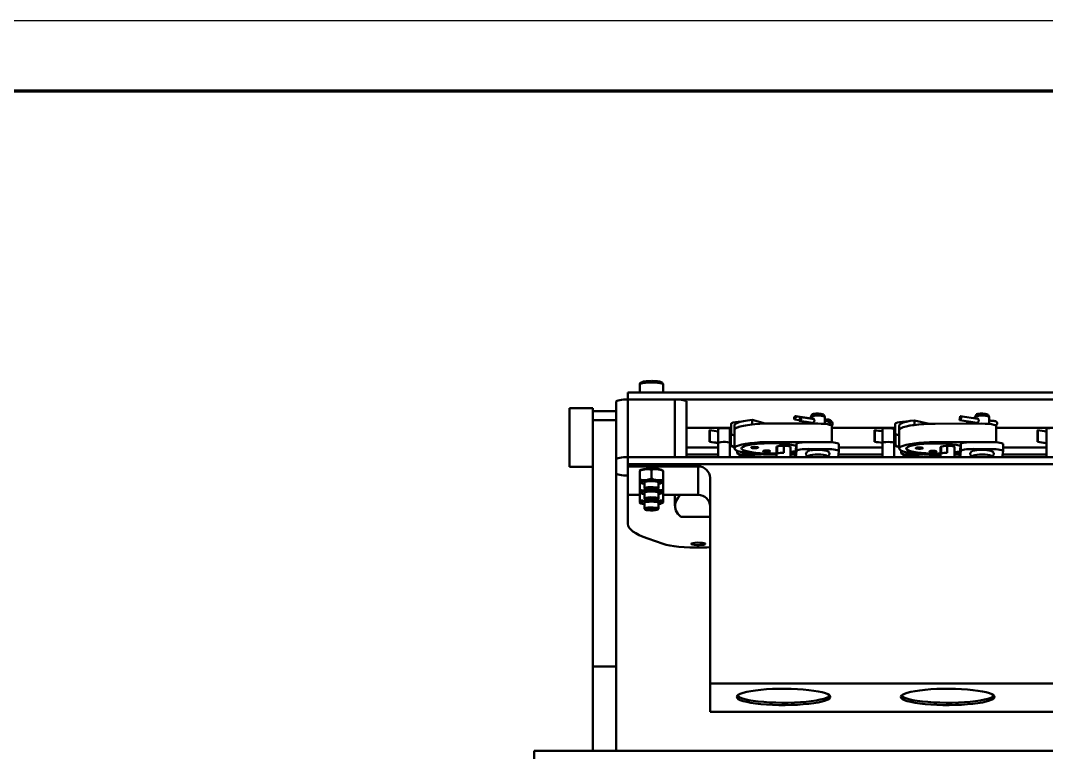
# Model space of a CAD drawing. Header units: millimetres. Extents: x 141 to 982, y 511 to 1105.
# Drawn here: x 541.3 to 687.1, y 1001.3 to 1105.3 of the extents above; entities that cross this region are included whole.
import ezdxf

# ---------------------------------------------------------------- set-up
doc = ezdxf.new("R2010")
doc.units = ezdxf.units.MM
doc.header["$LTSCALE"] = 0.3
doc.layers.add('粗实线', color=7, linetype='Continuous', lineweight=50)

msp = doc.modelspace()

# ---------------------------------------------------------------- linework, layer by layer
at = {"color": 3, "lineweight": -3}
msp.add_line((141.04, 1105.342), (982.04, 1105.342), dxfattribs=at)
at = {"lineweight": 70}
msp.add_line((166.04, 1095.342), (972.04, 1095.342), dxfattribs=at)
at = {"layer": '粗实线'}
for p, q in [((629.312, 1053.585), (629.312, 1052.44)), ((632.645, 1052.44), (632.645, 1053.585)), ((627.645, 1052.44), (764.312, 1052.44)), ((627.645, 1052.44), (627.645, 1051.455)), ((622.645, 1050.216), (619.312, 1050.216)), ((619.312, 1050.216), (619.312, 1047.475)), ((622.645, 1050.216), (622.645, 1048.969)), ((625.978, 1042.959), (625.978, 1051.166)), ((627.645, 1051.455), (627.645, 1043.249)), ((627.645, 1051.455), (634.312, 1051.455)), ((627.645, 1051.455), (764.312, 1051.455)), ((634.312, 1043.249), (634.312, 1051.455)), ((635.978, 1051.166), (635.978, 1043.249)), ((622.645, 1049.784), (625.978, 1049.784)), ((622.645, 1048.501), (622.645, 1048.969)), ((651.614, 1049.014), (651.308, 1048.584)), ((654.048, 1048.716), (651.505, 1049.096)), ((654.101, 1048.643), (651.614, 1049.014)), ((652.246, 1048.92), (651.94, 1048.49)), ((654.101, 1048.643), (652.246, 1048.92)), ((653.62, 1048.984), (653.62, 1048.78)), ((653.817, 1049.327), (653.626, 1049.002)), ((655.615, 1049.002), (655.424, 1049.327)), ((655.62, 1047.972), (655.62, 1048.984)), ((674.793, 1048.501), (674.852, 1049.097)), ((677.409, 1048.716), (674.867, 1049.096)), ((676.982, 1048.984), (676.982, 1048.78)), ((677.178, 1049.326), (676.987, 1049.002)), ((678.976, 1049.002), (678.785, 1049.326)), ((678.982, 1047.972), (678.982, 1048.984)), ((619.312, 1047.475), (619.312, 1041.883)), ((622.645, 1048.501), (625.978, 1048.501)), ((622.645, 1013.466), (622.645, 1048.501)), ((642.312, 1047.404), (635.978, 1047.404)), ((642.312, 1047.982), (642.312, 1046.514)), ((642.779, 1047.786), (642.779, 1047.13)), ((645.319, 1048.559), (645.319, 1047.902)), ((645.319, 1048.559), (647.163, 1048.017)), ((647.984, 1048.027), (654.635, 1048.018)), ((651.94, 1048.49), (651.308, 1048.584)), ((652.049, 1048.408), (653.94, 1048.126)), ((653.62, 1048.173), (653.62, 1048.02)), ((655.676, 1048.473), (655.62, 1048.481)), ((655.784, 1048.392), (655.62, 1048.416)), ((656.62, 1045.363), (656.62, 1047.671)), ((665.645, 1047.404), (656.62, 1047.404)), ((665.645, 1047.982), (665.645, 1046.527)), ((666.217, 1047.758), (666.217, 1047.102)), ((668.362, 1048.486), (668.362, 1047.83)), ((668.362, 1048.486), (670.446, 1047.984)), ((671.298, 1047.999), (677.949, 1048.018)), ((677.302, 1048.126), (674.793, 1048.501)), ((675.395, 1048.411), (675.424, 1048.407)), ((675.41, 1048.408), (677.301, 1048.126)), ((677.302, 1048.126), (675.424, 1048.407)), ((676.982, 1048.173), (676.982, 1048.015)), ((679.037, 1048.473), (678.982, 1048.481)), ((679.982, 1045.363), (679.982, 1047.671)), ((688.978, 1047.404), (679.982, 1047.404)), ((639.274, 1047.069), (639.24, 1047.06)), ((639.24, 1047.06), (639.24, 1045.418)), ((639.274, 1047.069), (639.274, 1045.428)), ((640.478, 1047.237), (640.478, 1045.267)), ((642.145, 1045.267), (642.145, 1047.237)), ((642.239, 1046.525), (642.145, 1046.555)), ((642.268, 1046.528), (642.239, 1046.525)), ((642.239, 1046.525), (642.239, 1044.884)), ((642.268, 1046.528), (642.268, 1044.887)), ((642.779, 1047.13), (642.779, 1044.504)), ((662.719, 1047.077), (662.683, 1047.067)), ((662.683, 1047.067), (662.683, 1045.426)), ((662.719, 1047.077), (662.719, 1045.436)), ((663.812, 1047.237), (663.812, 1045.267)), ((665.478, 1045.267), (665.478, 1047.237)), ((665.641, 1046.526), (665.478, 1046.578)), ((665.671, 1046.529), (665.641, 1046.526)), ((665.641, 1046.526), (665.641, 1044.885)), ((665.671, 1046.529), (665.671, 1044.888)), ((666.217, 1047.102), (666.217, 1044.476)), ((685.894, 1047.066), (685.859, 1047.056)), ((685.859, 1047.056), (685.859, 1045.415)), ((685.894, 1047.066), (685.894, 1045.425)), ((687.145, 1047.237), (687.145, 1045.267)), ((635.978, 1044.622), (640.478, 1044.622)), ((639.274, 1045.428), (639.24, 1045.418)), ((640.478, 1045.267), (640.478, 1043.249)), ((642.145, 1043.249), (642.145, 1045.267)), ((642.239, 1044.884), (642.145, 1044.913)), ((642.268, 1044.887), (642.239, 1044.884)), ((647.984, 1045.401), (653.045, 1045.394)), ((648.754, 1044.689), (648.754, 1043.249)), ((648.854, 1043.78), (648.854, 1044.765)), ((649.806, 1043.878), (649.806, 1044.862)), ((650.754, 1043.249), (650.754, 1044.689)), ((651.38, 1043.249), (651.629, 1045.115)), ((651.629, 1044.13), (651.629, 1045.115)), ((653.334, 1045.397), (656, 1045.387)), ((653.334, 1044.413), (656, 1044.402)), ((657.628, 1044.112), (657.628, 1045.097)), ((657.628, 1044.622), (663.812, 1044.622)), ((662.719, 1045.436), (662.683, 1045.426)), ((663.812, 1045.267), (663.812, 1043.249)), ((665.478, 1043.249), (665.478, 1045.267)), ((665.641, 1044.885), (665.478, 1044.936)), ((665.671, 1044.888), (665.641, 1044.885)), ((671.298, 1045.373), (676.204, 1045.387)), ((672.087, 1044.689), (672.087, 1043.249)), ((672.151, 1043.765), (672.151, 1044.75)), ((673.048, 1043.878), (673.048, 1044.862)), ((674.087, 1043.249), (674.087, 1044.689)), ((674.719, 1043.249), (674.991, 1045.116)), ((674.991, 1044.131), (674.991, 1045.116)), ((676.699, 1045.398), (679.365, 1045.386)), ((676.699, 1044.413), (679.365, 1044.401)), ((680.99, 1044.112), (680.99, 1045.097)), ((680.99, 1044.622), (687.145, 1044.622)), ((685.894, 1045.425), (685.859, 1045.415)), ((687.145, 1045.267), (687.145, 1043.249)), ((625.978, 1042.63), (625.978, 1042.959)), ((627.645, 1043.249), (634.312, 1043.249)), ((627.645, 1043.249), (627.645, 1042.264)), ((627.645, 1043.249), (764.312, 1043.249)), ((635.978, 1043.637), (640.478, 1043.637)), ((643.163, 1043.77), (643.163, 1044.164)), ((643.478, 1043.249), (643.478, 1043.656)), ((643.478, 1043.637), (646.604, 1043.637)), ((650.754, 1043.637), (650.978, 1043.637)), ((650.978, 1043.637), (651.432, 1043.637)), ((651.511, 1043.249), (651.629, 1044.13)), ((657.627, 1044.106), (657.513, 1043.249)), ((657.565, 1043.637), (663.812, 1043.637)), ((666.505, 1043.768), (666.505, 1044.18)), ((666.812, 1043.249), (666.812, 1043.656)), ((666.812, 1043.637), (669.547, 1043.637)), ((674.087, 1043.637), (674.312, 1043.637)), ((674.312, 1043.637), (674.776, 1043.637)), ((674.863, 1043.249), (674.991, 1044.131)), ((680.989, 1044.105), (680.865, 1043.249)), ((680.921, 1043.637), (687.145, 1043.637)), ((619.312, 1041.883), (622.645, 1041.883)), ((625.978, 1013.466), (625.978, 1042.63)), ((627.645, 1041.936), (627.645, 1042.264)), ((764.312, 1042.264), (627.645, 1042.264)), ((627.645, 1041.936), (637.645, 1041.936)), ((627.645, 1041.936), (627.645, 1037.884)), ((630.978, 1041.473), (630.978, 1040.202)), ((637.645, 1037.884), (637.645, 1041.936)), ((629.51, 1041.438), (629.299, 1041.324)), ((629.312, 1041.306), (629.312, 1040.034)), ((629.312, 1041.302), (629.312, 1041.306)), ((632.645, 1041.306), (632.446, 1041.438)), ((632.645, 1041.306), (632.645, 1041.292)), ((632.645, 1041.306), (632.645, 1040.034)), ((639.312, 1040.294), (639.312, 1011.078)), ((629.299, 1039.682), (629.51, 1039.568)), ((629.312, 1039.676), (629.312, 1038.587)), ((629.978, 1039.65), (629.978, 1038.813)), ((629.994, 1038.782), (630.076, 1038.703)), ((631.881, 1038.703), (631.963, 1038.782)), ((631.978, 1038.813), (631.978, 1039.65)), ((632.446, 1039.568), (632.661, 1039.684)), ((632.645, 1039.676), (632.645, 1038.587)), ((627.645, 1037.884), (629.312, 1037.884)), ((627.645, 1033.75), (627.645, 1037.884)), ((629.299, 1038.235), (629.51, 1038.121)), ((629.312, 1038.228), (629.312, 1037.14)), ((629.978, 1038.203), (629.978, 1037.366)), ((629.994, 1037.335), (630.076, 1037.255)), ((631.881, 1037.255), (631.963, 1037.335)), ((631.978, 1037.366), (631.978, 1038.203)), ((632.446, 1038.121), (632.661, 1038.237)), ((632.645, 1038.228), (632.645, 1037.14)), ((632.645, 1037.884), (637.645, 1037.884)), ((634.324, 1037.649), (634.342, 1037.884)), ((634.324, 1037.649), (634.324, 1036.336)), ((629.299, 1036.788), (629.51, 1036.674)), ((629.978, 1036.756), (629.978, 1035.918)), ((629.994, 1035.888), (630.076, 1035.808)), ((631.881, 1035.808), (631.963, 1035.888)), ((631.978, 1035.918), (631.978, 1036.756)), ((632.446, 1036.674), (632.661, 1036.79)), ((635.167, 1034.748), (639.312, 1034.748)), ((632.645, 1030.92), (630.46, 1031.679)), ((622.645, 1013.466), (625.978, 1013.466)), ((622.645, 1001.505), (622.645, 1013.466)), ((625.978, 1001.505), (625.978, 1013.466)), ((752.645, 1011.078), (639.312, 1011.078)), ((639.312, 1011.078), (639.312, 1007.026)), ((639.312, 1007.026), (752.645, 1007.026)), ((787.645, 1001.505), (614.312, 1001.505)), ((614.312, 1001.505), (614.312, 991.505))]:
    msp.add_line(p, q, dxfattribs=at)
at = {"layer": '粗实线', "flags": 128}
for points in [[(632.645, 1053.585), (632.615, 1053.639), (632.469, 1053.714), (632.213, 1053.779), (631.865, 1053.83), (631.452, 1053.862), (631.003, 1053.874), (630.552, 1053.865), (630.133, 1053.834), (629.777, 1053.785)], [(625.978, 1051.166), (626.01, 1051.222), (626.105, 1051.277), (626.259, 1051.327), (626.466, 1051.371), (626.719, 1051.407), (627.007, 1051.433), (627.32, 1051.45), (627.645, 1051.455)], [(634.312, 1051.455), (634.637, 1051.45), (634.949, 1051.433), (635.237, 1051.407), (635.49, 1051.371), (635.697, 1051.327), (635.851, 1051.277), (635.946, 1051.222), (635.978, 1051.166)], [(651.308, 1048.584), (651.273, 1048.679), (651.267, 1048.793), (651.29, 1048.907), (651.339, 1049.005), (651.407, 1049.072), (651.483, 1049.097), (651.556, 1049.077), (651.614, 1049.014)], [(651.94, 1048.49), (651.998, 1048.427), (652.071, 1048.407), (652.147, 1048.432), (652.215, 1048.499), (652.264, 1048.597), (652.287, 1048.711), (652.281, 1048.825), (652.246, 1048.92)], [(653.862, 1049.097), (653.685, 1049.045), (653.62, 1048.986), (653.62, 1048.984)], [(654.008, 1049.404), (653.853, 1049.356), (653.817, 1049.327)], [(655.62, 1048.984), (655.564, 1049.041), (655.394, 1049.094), (655.131, 1049.133), (654.806, 1049.155), (654.459, 1049.155), (654.131, 1049.135), (653.862, 1049.097)], [(674.852, 1049.097), (674.924, 1049.072), (674.98, 1049.006), (675.012, 1048.908), (675.016, 1048.793), (674.989, 1048.68), (674.938, 1048.584), (674.869, 1048.522), (674.793, 1048.501)], [(677.223, 1049.097), (677.046, 1049.045), (676.982, 1048.986), (676.982, 1048.984)], [(677.369, 1049.404), (677.214, 1049.356), (677.178, 1049.326)], [(678.982, 1048.984), (678.925, 1049.041), (678.755, 1049.094), (678.492, 1049.133), (678.167, 1049.155), (677.82, 1049.155), (677.492, 1049.135), (677.223, 1049.097)], [(642.145, 1047.237), (642.133, 1047.261), (642.016, 1047.314), (641.793, 1047.355), (641.496, 1047.378), (641.171, 1047.38), (640.867, 1047.359), (640.631, 1047.321), (640.499, 1047.269), (640.478, 1047.237)], [(642.312, 1047.982), (642.315, 1048.003), (642.408, 1048.089), (642.62, 1048.168), (642.939, 1048.235), (643.344, 1048.286), (643.781, 1048.317)], [(642.779, 1047.786), (642.802, 1047.871), (642.942, 1048.01), (643.205, 1048.143), (643.585, 1048.268), (644.073, 1048.38), (644.655, 1048.478), (645.319, 1048.559)], [(642.779, 1047.13), (642.781, 1047.155), (642.865, 1047.293), (643.071, 1047.427), (643.395, 1047.555), (643.827, 1047.671), (644.358, 1047.775), (644.975, 1047.864), (645.663, 1047.935), (646.406, 1047.986), (647.186, 1048.017), (647.984, 1048.027)], [(642.779, 1047.13), (642.802, 1047.215), (642.942, 1047.354), (643.205, 1047.487), (643.585, 1047.611), (644.073, 1047.724), (644.655, 1047.822), (645.319, 1047.902)], [(654.635, 1048.018), (655.13, 1048.007), (655.594, 1047.974), (655.996, 1047.923), (656.313, 1047.856), (656.524, 1047.777), (656.617, 1047.692), (656.62, 1047.671)], [(656.268, 1048.185), (656.377, 1048.127), (656.479, 1048.1), (656.557, 1048.112), (656.596, 1048.158), (656.588, 1048.232), (656.537, 1048.319), (656.45, 1048.405), (656.343, 1048.473), (656.236, 1048.512), (656.148, 1048.514), (656.094, 1048.48)], [(665.478, 1047.237), (665.478, 1047.242), (665.403, 1047.297), (665.213, 1047.343), (664.937, 1047.373), (664.616, 1047.382), (664.299, 1047.369)], [(665.645, 1047.982), (665.649, 1048.003), (665.741, 1048.089), (665.954, 1048.168), (666.272, 1048.235), (666.677, 1048.286), (667.143, 1048.319), (667.386, 1048.327)], [(666.217, 1047.758), (666.217, 1047.762), (666.284, 1047.902), (666.476, 1048.039), (666.789, 1048.169), (667.215, 1048.289), (667.744, 1048.395), (668.362, 1048.486)], [(666.217, 1047.102), (666.217, 1047.106), (666.282, 1047.244), (666.47, 1047.379), (666.775, 1047.508), (667.191, 1047.626), (667.708, 1047.732), (668.312, 1047.823), (668.99, 1047.897), (669.726, 1047.952), (670.502, 1047.986), (671.298, 1047.999)], [(666.217, 1047.102), (666.217, 1047.105), (666.284, 1047.246), (666.476, 1047.382), (666.789, 1047.512), (667.215, 1047.632), (667.744, 1047.739), (668.362, 1047.83)], [(677.949, 1048.018), (678.445, 1048.009), (678.912, 1047.978), (679.322, 1047.929), (679.648, 1047.863), (679.87, 1047.785), (679.974, 1047.7), (679.982, 1047.671)], [(679.875, 1047.764), (679.906, 1047.768), (679.984, 1047.796), (680.063, 1047.855), (680.12, 1047.939), (680.147, 1048.044), (680.133, 1048.154), (680.096, 1048.232), (680.048, 1048.287), (679.998, 1048.324), (679.955, 1048.346), (679.922, 1048.357), (679.887, 1048.366), (679.779, 1048.385), (679.661, 1048.401), (679.556, 1048.412), (679.556, 1048.412)], [(640.478, 1045.256), (640.122, 1045.31), (639.24, 1045.418)], [(642.145, 1045.267), (642.133, 1045.292), (642.016, 1045.345), (641.793, 1045.386), (641.496, 1045.409), (641.171, 1045.41), (640.867, 1045.39), (640.631, 1045.351), (640.499, 1045.299), (640.478, 1045.267)], [(648.754, 1043.617), (648.493, 1043.611), (647.693, 1043.607), (646.899, 1043.625), (646.13, 1043.664), (645.405, 1043.722), (644.741, 1043.8), (644.154, 1043.894), (643.657, 1044.003), (643.264, 1044.124), (642.983, 1044.254), (642.82, 1044.39), (642.781, 1044.529), (642.865, 1044.667), (643.071, 1044.801), (643.395, 1044.928), (643.827, 1045.045), (644.358, 1045.149), (644.975, 1045.238), (645.663, 1045.309), (646.406, 1045.36), (647.186, 1045.391), (647.984, 1045.401), (647.984, 1045.401)], [(648.754, 1043.794), (648.525, 1043.787), (647.82, 1043.78), (647.118, 1043.794), (646.439, 1043.829), (645.804, 1043.883), (645.231, 1043.955), (644.736, 1044.042), (644.333, 1044.143), (644.034, 1044.254), (643.848, 1044.373), (643.779, 1044.495), (643.83, 1044.617), (644, 1044.736), (644.283, 1044.849), (644.672, 1044.951), (645.154, 1045.041), (645.717, 1045.115), (646.344, 1045.172), (647.018, 1045.209), (647.717, 1045.226), (648.424, 1045.222), (649.116, 1045.198), (649.775, 1045.154), (650.382, 1045.091), (650.918, 1045.011), (651.369, 1044.916), (651.594, 1044.853)], [(645.917, 1044.531), (645.733, 1044.52), (645.538, 1044.522), (645.362, 1044.536), (645.232, 1044.562), (645.168, 1044.594), (645.179, 1044.627), (645.263, 1044.658), (645.409, 1044.68), (645.593, 1044.692), (645.788, 1044.69), (645.963, 1044.675), (646.093, 1044.65), (646.158, 1044.618), (646.147, 1044.584), (646.062, 1044.554), (645.917, 1044.531)], [(648.754, 1044.689), (648.811, 1044.747), (648.982, 1044.799), (649.245, 1044.839), (649.571, 1044.86), (649.918, 1044.86), (650.245, 1044.84), (650.514, 1044.802), (650.69, 1044.75), (650.754, 1044.691), (650.754, 1044.689)], [(651.629, 1045.115), (651.668, 1045.171), (651.77, 1045.225), (651.931, 1045.274), (652.144, 1045.317), (652.401, 1045.352), (652.693, 1045.378), (653.008, 1045.393), (653.334, 1045.397)], [(653.334, 1044.413), (653.008, 1044.408), (652.693, 1044.393), (652.401, 1044.367), (652.144, 1044.333), (651.931, 1044.29), (651.77, 1044.24), (651.668, 1044.186), (651.629, 1044.13)], [(656, 1045.387), (656.324, 1045.38), (656.634, 1045.362), (656.919, 1045.334), (657.167, 1045.297), (657.368, 1045.252), (657.515, 1045.202), (657.603, 1045.147), (657.628, 1045.097)], [(657.627, 1044.106), (657.603, 1044.162), (657.515, 1044.217), (657.368, 1044.268), (657.167, 1044.312), (656.919, 1044.349), (656.634, 1044.377), (656.324, 1044.395), (656, 1044.402)], [(663.813, 1045.277), (663.557, 1045.315), (662.683, 1045.426)], [(665.478, 1045.267), (665.478, 1045.272), (665.403, 1045.327), (665.213, 1045.373), (664.937, 1045.403), (664.616, 1045.412), (664.299, 1045.399)], [(672.087, 1043.587), (672.054, 1043.586), (671.255, 1043.579), (670.459, 1043.593), (669.686, 1043.628), (668.953, 1043.684), (668.278, 1043.759), (667.678, 1043.851), (667.166, 1043.957), (666.756, 1044.077), (666.457, 1044.206), (666.276, 1044.341), (666.217, 1044.479), (666.282, 1044.618), (666.47, 1044.753), (666.775, 1044.881), (667.191, 1045), (667.708, 1045.106), (668.312, 1045.197), (668.99, 1045.271), (669.726, 1045.326), (670.502, 1045.36), (671.298, 1045.373), (671.298, 1045.373)], [(672.087, 1043.763), (672.063, 1043.762), (671.358, 1043.752), (670.654, 1043.763), (669.972, 1043.795), (669.329, 1043.846), (668.746, 1043.916), (668.239, 1044.001), (667.822, 1044.1), (667.508, 1044.21), (667.305, 1044.328), (667.22, 1044.449), (667.254, 1044.572), (667.407, 1044.692), (667.675, 1044.805), (668.049, 1044.91), (668.519, 1045.001), (669.071, 1045.078), (669.691, 1045.137), (670.358, 1045.177), (671.056, 1045.197), (671.762, 1045.196), (672.458, 1045.175), (673.123, 1045.133), (673.738, 1045.073), (674.285, 1044.995), (674.749, 1044.902), (674.952, 1044.849)], [(669.349, 1044.471), (669.172, 1044.457), (668.977, 1044.456), (668.794, 1044.467), (668.651, 1044.491), (668.57, 1044.521), (668.563, 1044.555), (668.632, 1044.587), (668.765, 1044.612), (668.942, 1044.626), (669.137, 1044.627), (669.32, 1044.615), (669.463, 1044.592), (669.544, 1044.561), (669.551, 1044.527), (669.482, 1044.496), (669.349, 1044.471)], [(672.087, 1044.689), (672.118, 1044.732), (672.26, 1044.787), (672.502, 1044.83), (672.815, 1044.856), (673.161, 1044.862), (673.497, 1044.847), (673.785, 1044.813), (673.988, 1044.764), (674.082, 1044.706), (674.087, 1044.689)], [(674.991, 1045.116), (675.031, 1045.172), (675.134, 1045.226), (675.295, 1045.275), (675.509, 1045.318), (675.766, 1045.353), (676.058, 1045.378), (676.373, 1045.394), (676.699, 1045.398)], [(676.699, 1044.413), (676.373, 1044.409), (676.058, 1044.394), (675.766, 1044.368), (675.509, 1044.333), (675.295, 1044.29), (675.134, 1044.241), (675.031, 1044.187), (674.991, 1044.131)], [(679.365, 1045.386), (679.689, 1045.379), (679.999, 1045.361), (680.284, 1045.333), (680.531, 1045.296), (680.732, 1045.251), (680.878, 1045.201), (680.965, 1045.146), (680.99, 1045.097)], [(680.989, 1044.105), (680.965, 1044.161), (680.878, 1044.216), (680.732, 1044.267), (680.531, 1044.311), (680.284, 1044.348), (679.999, 1044.376), (679.689, 1044.394), (679.365, 1044.401)], [(687.145, 1045.248), (686.745, 1045.307), (685.859, 1045.415)], [(627.645, 1043.249), (627.32, 1043.243), (627.007, 1043.227), (626.719, 1043.2), (626.466, 1043.164), (626.259, 1043.12), (626.105, 1043.07), (626.01, 1043.016), (625.978, 1042.959)], [(643.163, 1043.77), (643.299, 1043.746), (643.4, 1043.717), (643.461, 1043.686), (643.478, 1043.656)], [(647.103, 1044.182), (647.287, 1044.193), (647.482, 1044.191), (647.658, 1044.177), (647.788, 1044.151), (647.852, 1044.119), (647.842, 1044.086), (647.757, 1044.055), (647.611, 1044.032), (647.427, 1044.021), (647.233, 1044.023), (647.057, 1044.038), (646.927, 1044.063), (646.862, 1044.095), (646.873, 1044.129), (646.958, 1044.159), (647.103, 1044.182)], [(651.497, 1044.125), (651.138, 1044.039), (650.754, 1043.969)], [(651.46, 1043.846), (651.376, 1043.833), (650.754, 1043.751)], [(653.609, 1043.554), (653.398, 1043.496), (653.295, 1043.429), (653.31, 1043.36), (653.442, 1043.295), (653.629, 1043.249)], [(655.612, 1043.249), (655.75, 1043.28), (655.908, 1043.344), (655.953, 1043.412), (655.879, 1043.48), (655.693, 1043.541), (655.412, 1043.59), (655.06, 1043.622), (654.67, 1043.635), (654.275, 1043.627), (653.91, 1043.599), (653.609, 1043.554), (653.609, 1043.554)], [(666.505, 1043.768), (666.639, 1043.744), (666.738, 1043.716), (666.796, 1043.684), (666.812, 1043.656)], [(670.714, 1044.142), (670.891, 1044.156), (671.086, 1044.157), (671.269, 1044.146), (671.412, 1044.122), (671.493, 1044.092), (671.5, 1044.058), (671.431, 1044.026), (671.298, 1044.001), (671.121, 1043.987), (670.926, 1043.986), (670.743, 1043.998), (670.6, 1044.021), (670.519, 1044.052), (670.513, 1044.086), (670.581, 1044.117), (670.714, 1044.142)], [(674.839, 1044.071), (674.495, 1043.994), (674.087, 1043.925)], [(674.8, 1043.803), (674.28, 1043.733), (674.087, 1043.711)], [(676.971, 1043.554), (676.759, 1043.496), (676.657, 1043.429), (676.672, 1043.36), (676.803, 1043.295), (676.989, 1043.249)], [(678.974, 1043.249), (679.111, 1043.28), (679.27, 1043.343), (679.314, 1043.412), (679.24, 1043.48), (679.054, 1043.541), (678.773, 1043.59), (678.421, 1043.622), (678.031, 1043.635), (677.636, 1043.627), (677.272, 1043.599), (676.971, 1043.554), (676.971, 1043.554)], [(629.51, 1041.438), (629.643, 1041.491), (629.914, 1041.55), (630.272, 1041.595), (630.686, 1041.62), (631.125, 1041.623), (631.551, 1041.605), (631.931, 1041.567), (632.234, 1041.512), (632.435, 1041.444), (632.446, 1041.438)], [(625.978, 1040.933), (626.01, 1040.877), (626.105, 1040.823), (626.259, 1040.773), (626.466, 1040.729), (626.719, 1040.693), (627.007, 1040.666), (627.32, 1040.649), (627.645, 1040.644)], [(629.978, 1039.446), (629.722, 1039.494), (629.521, 1039.562), (629.438, 1039.637), (629.48, 1039.713), (629.643, 1039.784), (629.914, 1039.843), (630.272, 1039.888), (630.686, 1039.913), (631.125, 1039.916), (631.551, 1039.898), (631.931, 1039.86), (632.234, 1039.805), (632.435, 1039.737), (632.518, 1039.662), (632.476, 1039.587), (632.313, 1039.516)], [(629.978, 1039.65), (629.993, 1039.68), (630.112, 1039.737)], [(629.994, 1038.782), (629.981, 1038.824), (630.064, 1038.883), (630.258, 1038.933)], [(630.318, 1038.841), (630.133, 1038.792), (630.062, 1038.735), (630.115, 1038.677), (630.284, 1038.627), (630.548, 1038.59), (630.869, 1038.573), (631.205, 1038.576), (631.511, 1038.601), (631.744, 1038.643), (631.874, 1038.697), (631.883, 1038.756), (631.77, 1038.811), (631.55, 1038.855), (631.253, 1038.882), (630.918, 1038.889), (630.592, 1038.875), (630.318, 1038.841)], [(630.112, 1039.737), (630.335, 1039.783), (630.636, 1039.813), (630.978, 1039.823), (631.32, 1039.813), (631.621, 1039.783), (631.844, 1039.737), (631.963, 1039.68), (631.978, 1039.65)], [(630.258, 1038.933), (630.538, 1038.969), (630.872, 1038.985), (631.218, 1038.981), (631.536, 1038.957), (631.786, 1038.915), (631.939, 1038.861), (631.976, 1038.801), (631.963, 1038.782)], [(632.313, 1039.516), (632.042, 1039.456), (631.978, 1039.446)], [(629.978, 1037.999), (629.722, 1038.047), (629.521, 1038.115), (629.438, 1038.19), (629.48, 1038.266), (629.643, 1038.337), (629.914, 1038.396), (630.272, 1038.441), (630.686, 1038.466), (631.125, 1038.469), (631.551, 1038.451), (631.931, 1038.413), (632.234, 1038.358), (632.435, 1038.29), (632.518, 1038.215), (632.476, 1038.14), (632.313, 1038.069)], [(629.978, 1038.203), (629.993, 1038.233), (630.112, 1038.289)], [(629.994, 1037.335), (629.981, 1037.377), (630.064, 1037.436), (630.258, 1037.486)], [(630.318, 1037.394), (630.133, 1037.345), (630.062, 1037.288), (630.115, 1037.23), (630.284, 1037.179), (630.548, 1037.143), (630.869, 1037.125), (631.205, 1037.129), (631.511, 1037.154), (631.744, 1037.196), (631.874, 1037.25), (631.883, 1037.309), (631.77, 1037.364), (631.55, 1037.408), (631.253, 1037.435), (630.918, 1037.442), (630.592, 1037.428), (630.318, 1037.394)], [(630.112, 1038.289), (630.335, 1038.336), (630.636, 1038.366), (630.978, 1038.376), (631.32, 1038.366), (631.621, 1038.336), (631.844, 1038.289), (631.963, 1038.233), (631.978, 1038.203)], [(630.258, 1037.486), (630.538, 1037.521), (630.872, 1037.538), (631.218, 1037.534), (631.536, 1037.51), (631.786, 1037.468), (631.939, 1037.414), (631.976, 1037.354), (631.963, 1037.335)], [(632.313, 1038.069), (632.042, 1038.009), (631.978, 1037.999)], [(635.167, 1034.748), (634.749, 1035.206), (634.473, 1035.666), (634.338, 1036.128), (634.345, 1036.591), (634.495, 1037.053), (634.786, 1037.513), (635.125, 1037.884)], [(629.978, 1036.552), (629.722, 1036.6), (629.521, 1036.668), (629.438, 1036.743), (629.48, 1036.819), (629.643, 1036.889), (629.914, 1036.949), (630.272, 1036.994), (630.686, 1037.018), (631.125, 1037.022), (631.551, 1037.004), (631.931, 1036.966), (632.234, 1036.911), (632.435, 1036.843), (632.518, 1036.768), (632.476, 1036.692), (632.313, 1036.622)], [(629.978, 1036.756), (629.993, 1036.786), (630.112, 1036.842)], [(629.994, 1035.888), (629.981, 1035.93), (630.064, 1035.989), (630.258, 1036.039)], [(630.318, 1035.947), (630.133, 1035.898), (630.062, 1035.841), (630.115, 1035.783), (630.284, 1035.732), (630.548, 1035.696), (630.869, 1035.678), (631.205, 1035.682), (631.511, 1035.707), (631.744, 1035.749), (631.874, 1035.803), (631.883, 1035.861), (631.77, 1035.917), (631.55, 1035.961), (631.253, 1035.988), (630.918, 1035.995), (630.592, 1035.981), (630.318, 1035.947)], [(630.112, 1036.842), (630.335, 1036.889), (630.636, 1036.919), (630.978, 1036.929), (631.32, 1036.919), (631.621, 1036.889), (631.844, 1036.842), (631.963, 1036.786), (631.978, 1036.756)], [(630.258, 1036.039), (630.538, 1036.074), (630.872, 1036.091), (631.218, 1036.087), (631.536, 1036.063), (631.786, 1036.021), (631.939, 1035.967), (631.976, 1035.907), (631.963, 1035.888)], [(632.313, 1036.622), (632.042, 1036.562), (631.978, 1036.552)], [(630.46, 1031.679), (629.809, 1031.923), (629.241, 1032.172), (628.757, 1032.427), (628.358, 1032.686), (628.047, 1032.949), (627.824, 1033.214), (627.69, 1033.482), (627.645, 1033.75)], [(639.312, 1030.428), (638.873, 1030.408), (638.057, 1030.386), (637.233, 1030.386), (636.417, 1030.408), (635.628, 1030.449), (634.883, 1030.511), (634.199, 1030.59), (633.589, 1030.687), (633.067, 1030.797), (632.645, 1030.92)], [(636.916, 1031.039), (636.726, 1030.989), (636.646, 1030.93), (636.688, 1030.87), (636.844, 1030.816), (637.097, 1030.775), (637.417, 1030.751), (637.763, 1030.748), (638.096, 1030.765), (638.374, 1030.802), (638.564, 1030.852), (638.643, 1030.911), (638.602, 1030.971), (638.446, 1031.024), (638.192, 1031.066), (637.873, 1031.089), (637.527, 1031.093), (637.194, 1031.075), (636.916, 1031.039)], [(643.088, 1009.159), (643.148, 1009.005), (643.325, 1008.853), (643.617, 1008.707), (644.019, 1008.569), (644.523, 1008.441), (645.12, 1008.327), (645.8, 1008.227), (646.551, 1008.144), (647.359, 1008.079), (648.209, 1008.033), (649.088, 1008.007), (649.978, 1008.002), (650.864, 1008.017), (651.73, 1008.053), (652.561, 1008.109), (653.342, 1008.183), (654.059, 1008.275), (654.699, 1008.382), (655.251, 1008.504), (655.705, 1008.637), (656.053, 1008.779), (656.288, 1008.928), (656.407, 1009.082), (656.407, 1009.236), (656.288, 1009.389), (656.053, 1009.539), (655.705, 1009.681), (655.251, 1009.814), (654.699, 1009.935), (654.059, 1010.043), (653.342, 1010.135), (652.561, 1010.209), (651.73, 1010.265), (650.864, 1010.3), (649.978, 1010.316), (649.088, 1010.311), (648.209, 1010.285), (647.359, 1010.239), (646.551, 1010.174), (645.8, 1010.091), (645.12, 1009.991), (644.523, 1009.876), (644.019, 1009.749), (643.617, 1009.611), (643.325, 1009.465), (643.148, 1009.313), (643.088, 1009.159)], [(666.422, 1009.159), (666.481, 1009.005), (666.658, 1008.853), (666.951, 1008.707), (667.352, 1008.569), (667.856, 1008.441), (668.454, 1008.327), (669.134, 1008.227), (669.884, 1008.144), (670.692, 1008.079), (671.543, 1008.033), (672.421, 1008.007), (673.311, 1008.002), (674.197, 1008.017), (675.063, 1008.053), (675.894, 1008.109), (676.675, 1008.183), (677.392, 1008.275), (678.033, 1008.382), (678.584, 1008.504), (679.038, 1008.637), (679.386, 1008.779), (679.621, 1008.928), (679.74, 1009.082), (679.74, 1009.236), (679.621, 1009.389), (679.386, 1009.539), (679.038, 1009.681), (678.584, 1009.814), (678.033, 1009.935), (677.392, 1010.043), (676.675, 1010.135), (675.894, 1010.209), (675.063, 1010.265), (674.197, 1010.3), (673.311, 1010.316), (672.421, 1010.311), (671.543, 1010.285), (670.692, 1010.239), (669.884, 1010.174), (669.134, 1010.091), (668.454, 1009.991), (667.856, 1009.876), (667.352, 1009.749), (666.951, 1009.611), (666.658, 1009.465), (666.481, 1009.313), (666.422, 1009.159)], [(656.354, 1009.323), (656.185, 1009.181), (655.893, 1009.035), (655.491, 1008.897), (654.987, 1008.77), (654.389, 1008.655), (653.709, 1008.555), (652.959, 1008.472), (652.151, 1008.407), (651.3, 1008.361), (650.422, 1008.335), (649.532, 1008.33), (648.646, 1008.346), (647.78, 1008.381), (646.949, 1008.437), (646.168, 1008.511), (645.451, 1008.603), (644.811, 1008.711), (644.259, 1008.832), (643.805, 1008.965), (643.457, 1009.107), (643.222, 1009.257), (643.156, 1009.323)], [(679.688, 1009.323), (679.518, 1009.181), (679.226, 1009.035), (678.824, 1008.897), (678.32, 1008.77), (677.723, 1008.655), (677.043, 1008.555), (676.292, 1008.472), (675.484, 1008.407), (674.634, 1008.361), (673.756, 1008.335), (672.865, 1008.33), (671.979, 1008.346), (671.113, 1008.381), (670.282, 1008.437), (669.501, 1008.511), (668.784, 1008.603), (668.144, 1008.711), (667.592, 1008.832), (667.138, 1008.965), (666.79, 1009.107), (666.555, 1009.257), (666.489, 1009.323)]]:
    msp.add_lwpolyline(points, dxfattribs=at)
at = {"layer": '粗实线'}
for centre, radius, start, end in [((629.734, 1053.245), 0.543, 85.45352, 141.17095), ((654.59, 1047.055), 2.42, 69.84679, 103.9138), ((677.951, 1047.054), 2.42, 69.84885, 103.91257), ((653.131, 1046.755), 1.501, 92.18441, 122.48981), ((655.87, 1048.678), 0.299, 253.33443, 318.37174), ((655.558, 1047.191), 1.222, 54.46716, 79.32071), ((664.215, 1046.71), 0.664, 82.7521, 127.46799), ((676.457, 1046.817), 1.441, 91.44358, 123.98097), ((680.532, 1058.923), 10.557, 261.77584, 264.69749), ((687.546, 1046.717), 0.657, 82.69861, 127.64759), ((636.651, 1022.129), 25.078, 81.22096, 83.9945), ((641.129, 1042.833), 3.867, 64.7482, 72.86994), ((660.057, 1022.545), 24.676, 81.2473, 83.80666), ((664.636, 1043.248), 3.44, 62.64347, 72.50003), ((683.282, 1021.915), 25.286, 81.21386, 84.07208), ((636.65, 1020.48), 25.085, 81.22101, 83.99462), ((641.027, 1041.192), 3.863, 63.03715, 73.18147), ((641.13, 1041.194), 3.864, 64.74461, 72.87159), ((660.062, 1020.944), 24.635, 81.21916, 83.80847), ((664.215, 1044.74), 0.664, 82.7521, 127.46799), ((664.492, 1041.535), 3.519, 60.65269, 73.72803), ((664.636, 1041.607), 3.44, 62.64347, 72.50003), ((683.287, 1020.31), 25.25, 81.21181, 84.07413), ((644.311, 1034.909), 8.506, 78.65157, 95.61839), ((649.664, 1040.57), 3.31, 87.54026, 104.16415), ((649.816, 1050.28), 6.38, 278.45257, 285.27524), ((667.644, 1034.909), 8.506, 78.65157, 95.61839), ((672.938, 1041.12), 2.76, 87.70946, 106.5594), ((637.657, 1040.281), 1.654, 0.44198, 90.43517), ((637.657, 1036.23), 1.654, 0.44179, 90.43537)]:
    msp.add_arc(centre, radius, start, end, dxfattribs=at)
for points, knots in [([(629.913, 1054.001), (629.864, 1053.992), (629.715, 1053.962), (629.556, 1053.91), (629.421, 1053.828), (629.326, 1053.717), (629.32, 1053.623), (629.318, 1053.585)], [0, 0, 0, 0, 0.16796877, 0.51352758, 0.71356064, 0.88202667, 1, 1, 1, 1]), ([(632.641, 1053.582), (632.642, 1053.588), (632.654, 1053.641), (632.608, 1053.74), (632.526, 1053.835), (632.411, 1053.903), (632.246, 1053.961), (631.985, 1054.016), (631.641, 1054.057), (631.249, 1054.08), (630.845, 1054.083), (630.452, 1054.067), (630.137, 1054.038), (629.975, 1054.011), (629.913, 1054.001)], [0, 0, 0, 0, 0.007051, 0.0595059, 0.1070666, 0.1699983, 0.26285, 0.3732698, 0.4890455, 0.6005816, 0.7109052, 0.8211059, 0.9317737, 1, 1, 1, 1]), ([(653.79, 1048.755), (653.813, 1048.77), (653.858, 1048.8), (653.942, 1048.794), (654.023, 1048.751), (654.094, 1048.674), (654.14, 1048.569), (654.149, 1048.451), (654.122, 1048.337), (654.066, 1048.234), (653.989, 1048.15), (653.902, 1048.096), (653.824, 1048.081), (653.761, 1048.099), (653.734, 1048.139), (653.721, 1048.158)], [0, 0, 0, 0, 0.0791227, 0.1546552, 0.2300835, 0.3081808, 0.3888645, 0.4664674, 0.5399614, 0.6147955, 0.6941365, 0.7744467, 0.8508207, 0.9246286, 1, 1, 1, 1]), ([(677.15, 1048.754), (677.173, 1048.77), (677.219, 1048.8), (677.303, 1048.794), (677.384, 1048.751), (677.455, 1048.674), (677.501, 1048.569), (677.511, 1048.451), (677.484, 1048.337), (677.428, 1048.234), (677.35, 1048.15), (677.264, 1048.096), (677.186, 1048.08), (677.122, 1048.099), (677.096, 1048.138), (677.082, 1048.158)], [0, 0, 0, 0, 0.0804523, 0.1558738, 0.2311934, 0.3091783, 0.3897445, 0.4672361, 0.5406249, 0.6153498, 0.6945785, 0.7747707, 0.8510369, 0.9247385, 1, 1, 1, 1]), ([(655.738, 1048.47), (655.739, 1048.47), (655.746, 1048.474), (655.721, 1048.467), (655.688, 1048.472), (655.676, 1048.473)], [0, 0, 0, 0, 0.1001146, 0.6782251, 1, 1, 1, 1]), ([(656.588, 1047.662), (656.619, 1047.687), (656.689, 1047.744), (656.742, 1047.872), (656.75, 1048.01), (656.714, 1048.147), (656.629, 1048.291), (656.481, 1048.438), (656.279, 1048.559), (656.082, 1048.612), (655.908, 1048.594), (655.79, 1048.544), (655.744, 1048.488), (655.729, 1048.471)], [0, 0, 0, 0, 0.06898726, 0.15486742, 0.23054985, 0.30889374, 0.40454141, 0.52610596, 0.65027201, 0.78401528, 0.87593746, 0.9605312, 1, 1, 1, 1]), ([(653.514, 1044.202), (653.477, 1044.194), (653.336, 1044.162), (653.183, 1044.108), (653.012, 1043.962), (652.944, 1043.783), (652.96, 1043.619), (653.032, 1043.49), (653.133, 1043.398), (653.263, 1043.329), (653.404, 1043.281), (653.539, 1043.258), (653.591, 1043.249)], [0, 0, 0, 0, 0.06841342, 0.26087088, 0.37436947, 0.455943, 0.53446747, 0.60637218, 0.67850198, 0.7744836, 0.91379356, 1, 1, 1, 1]), ([(654.582, 1044.294), (654.511, 1044.294), (654.308, 1044.294), (653.987, 1044.273), (653.726, 1044.243), (653.601, 1044.22), (653.571, 1044.214)], [0, 0, 0, 0, 0.1900478, 0.5377716, 0.8889158, 1, 1, 1, 1]), ([(655.652, 1043.249), (655.721, 1043.262), (655.898, 1043.297), (656.066, 1043.36), (656.232, 1043.508), (656.297, 1043.686), (656.279, 1043.85), (656.206, 1043.978), (656.104, 1044.068), (655.973, 1044.136), (655.788, 1044.194), (655.51, 1044.246), (655.156, 1044.281), (654.833, 1044.298), (654.642, 1044.295), (654.582, 1044.294)], [0, 0, 0, 0, 0.0777688, 0.2006246, 0.2727573, 0.3258861, 0.3770824, 0.4237884, 0.4710531, 0.5341952, 0.6266078, 0.7332059, 0.8447897, 0.9519835, 1, 1, 1, 1]), ([(676.875, 1044.202), (676.838, 1044.194), (676.697, 1044.162), (676.544, 1044.108), (676.374, 1043.961), (676.306, 1043.783), (676.321, 1043.619), (676.393, 1043.489), (676.494, 1043.397), (676.624, 1043.329), (676.765, 1043.281), (676.9, 1043.258), (676.951, 1043.249)], [0, 0, 0, 0, 0.0684365, 0.2609628, 0.3745019, 0.4561073, 0.5346601, 0.606591, 0.6787445, 0.7747606, 0.9141216, 1, 1, 1, 1]), ([(677.944, 1044.294), (677.872, 1044.294), (677.669, 1044.294), (677.349, 1044.273), (677.088, 1044.243), (676.962, 1044.22), (676.875, 1044.202)], [0, 0, 0, 0, 0.19004361, 0.53776784, 0.88891239, 1, 1, 1, 1]), ([(679.014, 1043.249), (679.082, 1043.262), (679.259, 1043.296), (679.427, 1043.36), (679.594, 1043.508), (679.658, 1043.686), (679.64, 1043.85), (679.567, 1043.978), (679.465, 1044.068), (679.335, 1044.136), (679.15, 1044.194), (678.871, 1044.246), (678.518, 1044.281), (678.194, 1044.297), (678.003, 1044.295), (677.944, 1044.294)], [0, 0, 0, 0, 0.0775676, 0.2004501, 0.2725985, 0.3257389, 0.3769463, 0.4236638, 0.4709375, 0.534094, 0.6265267, 0.7331489, 0.8447547, 0.9519731, 1, 1, 1, 1]), ([(629.312, 1041.306), (629.609, 1041.413), (630.166, 1041.611), (630.72, 1041.517), (630.978, 1041.473)], [0, 0, 0, 0, 0.5347164, 1, 1, 1, 1]), ([(630.978, 1041.473), (631.177, 1041.509), (631.653, 1041.594), (632.227, 1041.477), (632.573, 1041.336), (632.645, 1041.306)], [0, 0, 0, 0, 0.362956, 0.866942, 1, 1, 1, 1]), ([(630.978, 1040.202), (630.68, 1040.095), (630.124, 1039.896), (629.569, 1039.991), (629.312, 1040.034)], [0, 0, 0, 0, 0.5347164, 1, 1, 1, 1]), ([(629.312, 1040.034), (629.312, 1039.89), (629.312, 1039.68), (629.312, 1039.699), (629.312, 1039.705)], [0, 0, 0, 0, 0.6877354, 1, 1, 1, 1]), ([(632.645, 1040.034), (632.573, 1040.019), (632.227, 1039.947), (631.653, 1039.946), (631.177, 1040.126), (630.978, 1040.202)], [0, 0, 0, 0, 0.13305741, 0.63704364, 1, 1, 1, 1]), ([(632.645, 1039.714), (632.645, 1039.708), (632.645, 1039.694), (632.645, 1039.907), (632.645, 1040.034)], [0, 0, 0, 0, 0.402449, 1, 1, 1, 1]), ([(630.418, 1038.607), (630.307, 1038.572), (629.937, 1038.455), (629.569, 1038.533), (629.312, 1038.587)], [0, 0, 0, 0, 0.2997329, 1, 1, 1, 1]), ([(629.312, 1038.587), (629.312, 1038.443), (629.312, 1038.233), (629.312, 1038.252), (629.312, 1038.258)], [0, 0, 0, 0, 0.6877356, 1, 1, 1, 1]), ([(632.645, 1038.587), (632.573, 1038.573), (632.227, 1038.502), (631.817, 1038.476), (631.501, 1038.585), (631.461, 1038.598)], [0, 0, 0, 0, 0.1878651, 0.899447, 1, 1, 1, 1]), ([(631.978, 1038.58), (632.129, 1038.563), (632.356, 1038.536), (632.573, 1038.443), (632.645, 1038.412)], [0, 0, 0, 0, 0.6673472, 1, 1, 1, 1]), ([(632.645, 1038.267), (632.645, 1038.261), (632.645, 1038.247), (632.645, 1038.46), (632.645, 1038.587)], [0, 0, 0, 0, 0.4024504, 1, 1, 1, 1]), ([(630.418, 1037.16), (630.307, 1037.125), (629.937, 1037.008), (629.569, 1037.086), (629.312, 1037.14)], [0, 0, 0, 0, 0.2997319, 1, 1, 1, 1]), ([(629.312, 1037.14), (629.312, 1036.996), (629.312, 1036.786), (629.312, 1036.805), (629.312, 1036.811)], [0, 0, 0, 0, 0.68773481, 1, 1, 1, 1]), ([(632.645, 1037.14), (632.573, 1037.126), (632.227, 1037.055), (631.817, 1037.029), (631.501, 1037.138), (631.461, 1037.151)], [0, 0, 0, 0, 0.1878641, 0.8994471, 1, 1, 1, 1]), ([(632.645, 1036.82), (632.645, 1036.814), (632.645, 1036.8), (632.645, 1037.013), (632.645, 1037.14)], [0, 0, 0, 0, 0.4024505, 1, 1, 1, 1])]:
    msp.add_open_spline(points, degree=3, knots=knots, dxfattribs=at)

doc.saveas('drawing.dxf')
